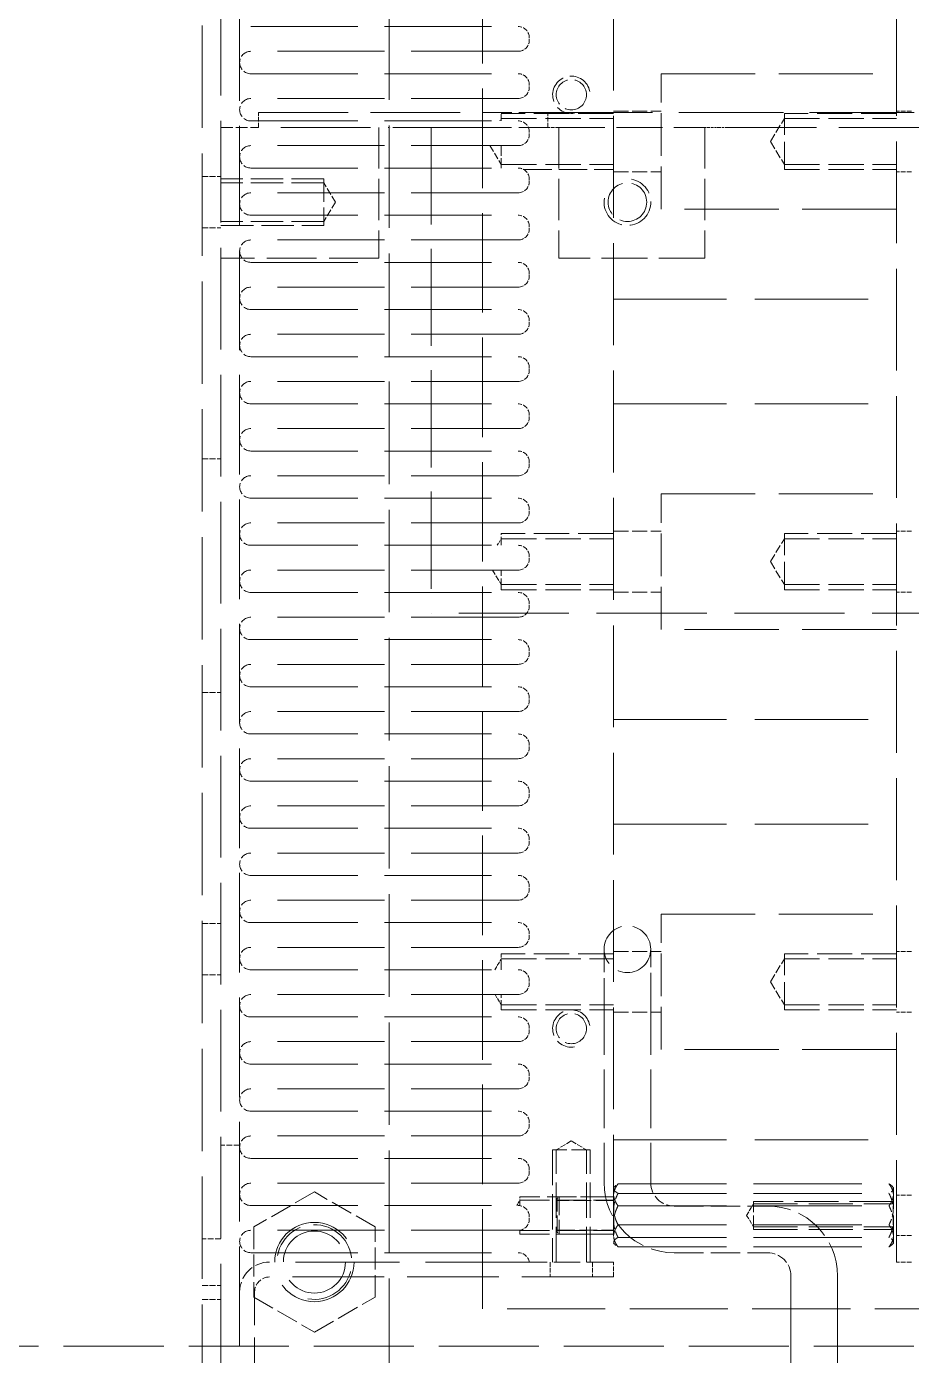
# Model space of a CAD drawing. Header units: millimetres. Extents: x 0 to 5945, y 0 to 4205.
# Drawn here: x 1910.5 to 2005.2, y 2600.5 to 2742.8 of the extents above; entities that cross this region are included whole.
import ezdxf

# ---------------------------------------------------------------- set-up
doc = ezdxf.new("R2010")
doc.units = ezdxf.units.MM
doc.header["$LTSCALE"] = 5
doc.linetypes.add('DASHED', pattern=[0.2067, 0.1654, -0.0413])
doc.layers.add('가려진 것(ISO)', color=2, linetype='DASHED', lineweight=18)

msp = doc.modelspace()

# ---------------------------------------------------------------- linework, layer by layer
at = {"layer": '가려진 것(ISO)', "ltscale": 13.277429}
msp.add_line((1949.276, 2841.957), (1949.276, 2594.957), dxfattribs=at)
at = {"layer": '가려진 것(ISO)', "ltscale": 13.250551}
msp.add_line((1929.276, 2594.957), (1929.276, 2841.457), dxfattribs=at)
at = {"layer": '가려진 것(ISO)', "ltscale": 13.159168}
msp.add_line((1931.276, 2841.457), (1931.276, 2569.457), dxfattribs=at)
at = {"layer": '가려진 것(ISO)', "ltscale": 12.901145}
for p, q in [((1933.276, 2785.457), (1933.276, 2585.457)), ((1959.276, 2605.457), (1959.276, 2765.457))]:
    msp.add_line(p, q, dxfattribs=at)
at = {"layer": '가려진 것(ISO)', "ltscale": 13.194353}
for p, q in [((1973.276, 2760.457), (1973.276, 2610.457)), ((2003.576, 2610.457), (2003.576, 2760.457))]:
    msp.add_line(p, q, dxfattribs=at)
at = {"layer": '가려진 것(ISO)', "ltscale": 13.836478}
for p, q in [((1934.476, 2742.757), (1963.076, 2742.757)), ((1963.076, 2740.107), (1934.476, 2740.107)), ((1934.476, 2737.707), (1963.076, 2737.707)), ((1963.076, 2735.057), (1934.476, 2735.057)), ((1934.476, 2732.657), (1963.076, 2732.657)), ((1963.076, 2730.007), (1934.476, 2730.007)), ((1934.476, 2727.607), (1963.076, 2727.607)), ((1963.076, 2724.957), (1934.476, 2724.957)), ((1934.476, 2722.557), (1963.076, 2722.557)), ((1963.076, 2719.907), (1934.476, 2719.907)), ((1934.476, 2717.507), (1963.076, 2717.507)), ((1963.076, 2714.857), (1934.476, 2714.857)), ((1934.476, 2712.457), (1963.076, 2712.457)), ((1963.076, 2709.807), (1934.476, 2709.807)), ((1934.476, 2707.407), (1963.076, 2707.407)), ((1963.076, 2704.757), (1934.476, 2704.757)), ((1934.476, 2702.357), (1963.076, 2702.357)), ((1963.076, 2699.707), (1934.476, 2699.707)), ((1934.476, 2697.307), (1963.076, 2697.307)), ((1963.076, 2694.657), (1934.476, 2694.657)), ((1934.476, 2692.257), (1963.076, 2692.257)), ((1963.076, 2689.607), (1934.476, 2689.607)), ((1934.476, 2687.207), (1963.076, 2687.207)), ((1963.076, 2684.557), (1934.476, 2684.557)), ((1934.476, 2682.157), (1963.076, 2682.157)), ((1963.076, 2679.507), (1934.476, 2679.507)), ((1934.476, 2677.107), (1963.076, 2677.107)), ((1963.076, 2674.457), (1934.476, 2674.457)), ((1934.476, 2672.057), (1963.076, 2672.057)), ((1963.076, 2669.407), (1934.476, 2669.407)), ((1934.476, 2667.007), (1963.076, 2667.007)), ((1963.076, 2664.357), (1934.476, 2664.357)), ((1934.476, 2661.957), (1963.076, 2661.957)), ((1963.076, 2659.307), (1934.476, 2659.307)), ((1934.476, 2656.907), (1963.076, 2656.907)), ((1963.076, 2654.257), (1934.476, 2654.257)), ((1934.476, 2651.857), (1963.076, 2651.857)), ((1963.076, 2649.207), (1934.476, 2649.207)), ((1934.476, 2646.807), (1963.076, 2646.807)), ((1963.076, 2644.157), (1934.476, 2644.157)), ((1934.476, 2641.757), (1963.076, 2641.757)), ((1963.076, 2639.107), (1934.476, 2639.107)), ((1934.476, 2636.707), (1963.076, 2636.707)), ((1963.076, 2634.057), (1934.476, 2634.057)), ((1934.476, 2631.657), (1963.076, 2631.657)), ((1963.076, 2629.007), (1934.476, 2629.007)), ((1934.476, 2626.607), (1963.076, 2626.607)), ((1963.076, 2623.957), (1934.476, 2623.957)), ((1934.476, 2621.557), (1963.076, 2621.557)), ((1963.076, 2618.907), (1934.476, 2618.907)), ((1934.476, 2616.507), (1963.076, 2616.507)), ((1963.076, 2613.857), (1934.476, 2613.857))]:
    msp.add_line(p, q, dxfattribs=at)
at = {"layer": '가려진 것(ISO)', "ltscale": 0.095135}
for p, q in [((1964.276, 2741.307), (1964.276, 2741.557)), ((1964.276, 2736.257), (1964.276, 2736.507)), ((1964.276, 2731.207), (1964.276, 2731.457)), ((1964.276, 2726.157), (1964.276, 2726.407)), ((1964.276, 2721.107), (1964.276, 2721.357)), ((1964.276, 2716.057), (1964.276, 2716.307)), ((1964.276, 2711.007), (1964.276, 2711.257)), ((1964.276, 2705.957), (1964.276, 2706.207)), ((1964.276, 2700.907), (1964.276, 2701.157)), ((1964.276, 2695.857), (1964.276, 2696.107)), ((1964.276, 2690.807), (1964.276, 2691.057)), ((1964.276, 2685.757), (1964.276, 2686.007)), ((1964.276, 2680.707), (1964.276, 2680.957)), ((1964.276, 2675.657), (1964.276, 2675.907)), ((1964.276, 2670.607), (1964.276, 2670.857)), ((1964.276, 2665.557), (1964.276, 2665.807)), ((1964.276, 2660.507), (1964.276, 2660.757)), ((1964.276, 2655.457), (1964.276, 2655.707)), ((1964.276, 2650.407), (1964.276, 2650.657)), ((1964.276, 2645.357), (1964.276, 2645.607)), ((1964.276, 2640.307), (1964.276, 2640.557)), ((1964.276, 2635.257), (1964.276, 2635.507)), ((1964.276, 2630.207), (1964.276, 2630.457)), ((1964.276, 2625.157), (1964.276, 2625.407)), ((1964.276, 2620.107), (1964.276, 2620.357)), ((1964.276, 2615.057), (1964.276, 2615.307))]:
    msp.add_line(p, q, dxfattribs=at)
at = {"layer": '가려진 것(ISO)', "ltscale": 12.191582}
for p, q in [((1978.376, 2737.707), (2003.576, 2737.707)), ((2003.576, 2723.207), (1978.376, 2723.207)), ((1978.376, 2692.707), (2003.576, 2692.707)), ((2003.576, 2678.207), (1978.376, 2678.207)), ((1978.376, 2647.707), (2003.576, 2647.707)), ((2003.576, 2633.207), (1978.376, 2633.207))]:
    msp.add_line(p, q, dxfattribs=at)
at = {"layer": '가려진 것(ISO)', "ltscale": 5.52352}
for p, q in [((1978.376, 2723.207), (1978.376, 2737.707)), ((1978.376, 2678.207), (1978.376, 2692.707)), ((1978.376, 2633.207), (1978.376, 2647.707))]:
    msp.add_line(p, q, dxfattribs=at)
at = {"layer": '가려진 것(ISO)', "ltscale": 1.94269}
for p, q in [((1973.276, 2733.707), (1978.376, 2733.707)), ((1973.276, 2727.207), (1978.376, 2727.207)), ((1973.276, 2688.707), (1978.376, 2688.707)), ((1973.276, 2682.207), (1978.376, 2682.207)), ((1973.276, 2643.707), (1978.376, 2643.707)), ((1973.276, 2637.207), (1978.376, 2637.207))]:
    msp.add_line(p, q, dxfattribs=at)
at = {"layer": '가려진 것(ISO)', "ltscale": 0.609403}
for p, q in [((2005.176, 2733.707), (2003.576, 2733.707)), ((1935.276, 2731.957), (1935.276, 2733.557)), ((1959.276, 2731.957), (1959.276, 2733.557)), ((1966.276, 2731.957), (1966.276, 2733.557)), ((2005.176, 2727.207), (2003.576, 2727.207)), ((2005.176, 2688.707), (2003.576, 2688.707)), ((2005.176, 2682.207), (2003.576, 2682.207)), ((2005.176, 2643.707), (2003.576, 2643.707)), ((2005.176, 2637.207), (2003.576, 2637.207)), ((2005.176, 2617.607), (2003.576, 2617.607)), ((2005.176, 2613.307), (2003.576, 2613.307)), ((1966.526, 2610.457), (1966.526, 2608.857)), ((1971.026, 2610.457), (1971.026, 2608.857)), ((1973.276, 2608.857), (1973.276, 2610.457)), ((2005.176, 2610.457), (2003.576, 2610.457))]:
    msp.add_line(p, q, dxfattribs=at)
at = {"layer": '가려진 것(ISO)', "ltscale": 11.611031}
for p, q in [((1935.276, 2733.557), (1959.276, 2733.557)), ((1959.276, 2731.957), (1935.276, 2731.957))]:
    msp.add_line(p, q, dxfattribs=at)
at = {"layer": '가려진 것(ISO)', "ltscale": 3.771007}
for p, q in [((1959.276, 2733.557), (1966.276, 2733.557)), ((1966.276, 2731.957), (1959.276, 2731.957))]:
    msp.add_line(p, q, dxfattribs=at)
at = {"layer": '가려진 것(ISO)', "ltscale": 0.114782}
msp.add_line((1961.121, 2732.657), (1961.276, 2732.916), dxfattribs=at)
at = {"layer": '가려진 것(ISO)', "ltscale": 4.571172}
for p, q in [((1973.276, 2733.457), (1961.276, 2733.457)), ((1961.276, 2732.916), (1973.276, 2732.916)), ((2003.576, 2733.457), (1991.576, 2733.457)), ((1991.576, 2732.916), (2003.576, 2732.916)), ((1961.276, 2727.999), (1973.276, 2727.999)), ((1991.576, 2727.999), (2003.576, 2727.999)), ((1991.576, 2727.457), (2003.576, 2727.457)), ((1973.276, 2688.457), (1961.276, 2688.457)), ((2003.576, 2688.457), (1991.576, 2688.457)), ((1961.276, 2687.916), (1973.276, 2687.916)), ((1991.576, 2687.916), (2003.576, 2687.916)), ((1961.276, 2682.999), (1973.276, 2682.999)), ((1961.276, 2682.457), (1973.276, 2682.457)), ((1991.576, 2682.999), (2003.576, 2682.999)), ((1991.576, 2682.457), (2003.576, 2682.457)), ((1973.276, 2643.457), (1961.276, 2643.457)), ((1961.276, 2642.916), (1973.276, 2642.916)), ((2003.576, 2643.457), (1991.576, 2643.457)), ((1991.576, 2642.916), (2003.576, 2642.916)), ((1961.276, 2637.999), (1973.276, 2637.999)), ((1961.276, 2637.457), (1973.276, 2637.457)), ((1991.576, 2637.999), (2003.576, 2637.999)), ((1991.576, 2637.457), (2003.576, 2637.457)), ((1966.776, 2622.457), (1966.776, 2610.457)), ((1967.155, 2610.457), (1967.155, 2622.457)), ((1970.397, 2610.457), (1970.397, 2622.457)), ((1970.776, 2610.457), (1970.776, 2622.457))]:
    msp.add_line(p, q, dxfattribs=at)
at = {"layer": '가려진 것(ISO)', "ltscale": 0.854253}
msp.add_line((1961.276, 2732.657), (1961.276, 2733.457), dxfattribs=at)
at = {"layer": '가려진 것(ISO)', "ltscale": 13.546203}
msp.add_line((1966.276, 2733.557), (2064.276, 2733.557), dxfattribs=at)
at = {"layer": '가려진 것(ISO)', "ltscale": 1.092498}
for p, q in [((1990.099, 2730.457), (1991.576, 2732.916)), ((1990.099, 2730.457), (1991.576, 2727.999)), ((1990.099, 2685.457), (1991.576, 2687.916)), ((1990.099, 2685.457), (1991.576, 2682.999)), ((1990.099, 2640.457), (1991.576, 2642.916)), ((1990.099, 2640.457), (1991.576, 2637.999))]:
    msp.add_line(p, q, dxfattribs=at)
at = {"layer": '가려진 것(ISO)', "ltscale": 3.590168}
for p, q in [((1991.576, 2727.457), (1991.576, 2733.457)), ((1991.576, 2682.457), (1991.576, 2688.457)), ((1991.576, 2637.457), (1991.576, 2643.457))]:
    msp.add_line(p, q, dxfattribs=at)
at = {"layer": '가려진 것(ISO)', "ltscale": 1.523353}
msp.add_line((1931.276, 2731.957), (1935.276, 2731.957), dxfattribs=at)
at = {"layer": '가려진 것(ISO)', "ltscale": 5.33305}
for p, q in [((1948.162, 2731.957), (1948.162, 2717.957)), ((1967.456, 2731.957), (1967.456, 2717.957)), ((1983.076, 2731.957), (1983.076, 2717.957))]:
    msp.add_line(p, q, dxfattribs=at)
at = {"layer": '가려진 것(ISO)', "ltscale": 0.003709}
for p, q in [((1949.177, 2731.957), (1949.177, 2731.947)), ((1949.398, 2731.957), (1949.398, 2731.947)), ((1949.829, 2731.957), (1949.829, 2731.947)), ((1949.871, 2731.957), (1949.871, 2731.947)), ((1950.08, 2731.957), (1950.08, 2731.947)), ((1950.084, 2731.957), (1950.084, 2731.947)), ((1950.113, 2731.957), (1950.113, 2731.947)), ((1950.147, 2731.957), (1950.147, 2731.947)), ((1950.166, 2731.957), (1950.166, 2731.947)), ((1950.219, 2731.957), (1950.219, 2731.947)), ((1950.341, 2731.957), (1950.341, 2731.947)), ((1950.408, 2731.957), (1950.408, 2731.947)), ((1950.621, 2731.957), (1950.621, 2731.947)), ((1950.665, 2731.957), (1950.665, 2731.947)), ((1950.738, 2731.957), (1950.738, 2731.947)), ((1950.749, 2731.957), (1950.749, 2731.947)), ((1950.886, 2731.957), (1950.886, 2731.947)), ((1950.93, 2731.957), (1950.93, 2731.947)), ((1951.016, 2731.957), (1951.016, 2731.947)), ((1951.132, 2731.957), (1951.132, 2731.947)), ((1951.134, 2731.957), (1951.134, 2731.947)), ((1951.181, 2731.957), (1951.181, 2731.947)), ((1951.311, 2731.957), (1951.311, 2731.947)), ((1951.357, 2731.957), (1951.357, 2731.947)), ((1951.456, 2731.957), (1951.456, 2731.947)), ((1951.608, 2731.957), (1951.608, 2731.947)), ((1951.625, 2731.957), (1951.625, 2731.947)), ((1951.658, 2731.957), (1951.658, 2731.947)), ((1951.686, 2731.957), (1951.686, 2731.947)), ((1951.753, 2731.957), (1951.753, 2731.947)), ((1951.776, 2731.957), (1951.776, 2731.947)), ((1951.826, 2731.957), (1951.826, 2731.947)), ((1951.833, 2731.957), (1951.833, 2731.947)), ((1952.043, 2731.957), (1952.043, 2731.947)), ((1952.069, 2731.957), (1952.069, 2731.947)), ((1952.075, 2731.957), (1952.075, 2731.947)), ((1952.1, 2731.957), (1952.1, 2731.947)), ((1952.127, 2731.957), (1952.127, 2731.947)), ((1952.13, 2731.957), (1952.13, 2731.947)), ((1952.155, 2731.957), (1952.155, 2731.947)), ((1952.338, 2731.957), (1952.338, 2731.947)), ((1952.346, 2731.957), (1952.346, 2731.947)), ((1952.371, 2731.957), (1952.371, 2731.947)), ((1952.38, 2731.957), (1952.38, 2731.947)), ((1952.414, 2731.957), (1952.414, 2731.947)), ((1983.177, 2731.957), (1983.177, 2731.947)), ((1983.218, 2731.957), (1983.218, 2731.947)), ((1983.241, 2731.957), (1983.241, 2731.947)), ((1983.372, 2731.957), (1983.372, 2731.947)), ((1983.452, 2731.957), (1983.452, 2731.947)), ((1983.84, 2731.957), (1983.84, 2731.947)), ((1983.941, 2731.957), (1983.941, 2731.947)), ((1984.195, 2731.957), (1984.195, 2731.947)), ((1984.538, 2731.957), (1984.538, 2731.947)), ((1984.972, 2731.957), (1984.972, 2731.947)), ((1985.066, 2731.957), (1985.066, 2731.947)), ((1985.354, 2731.957), (1985.354, 2731.947)), ((1985.532, 2731.957), (1985.532, 2731.947)), ((1985.599, 2731.957), (1985.599, 2731.947)), ((1985.628, 2731.957), (1985.628, 2731.947)), ((1985.887, 2731.957), (1985.887, 2731.947)), ((1985.939, 2731.957), (1985.939, 2731.947))]:
    msp.add_line(p, q, dxfattribs=at)
at = {"layer": '가려진 것(ISO)', "ltscale": 0.084102}
msp.add_line((1949.177, 2731.947), (1949.398, 2731.947), dxfattribs=at)
at = {"layer": '가려진 것(ISO)', "ltscale": 0.952248}
msp.add_line((1949.871, 2731.947), (1952.371, 2731.947), dxfattribs=at)
at = {"layer": '가려진 것(ISO)', "ltscale": 12.578616}
msp.add_line((1953.776, 2731.957), (1953.776, 2679.957), dxfattribs=at)
at = {"layer": '가려진 것(ISO)', "ltscale": 0.449637}
msp.add_line((1967.456, 2731.957), (1966.276, 2731.957), dxfattribs=at)
at = {"layer": '가려진 것(ISO)', "ltscale": 5.949905}
for p, q in [((1967.456, 2731.957), (1983.076, 2731.957)), ((1983.076, 2717.957), (1967.456, 2717.957))]:
    msp.add_line(p, q, dxfattribs=at)
at = {"layer": '가려진 것(ISO)', "ltscale": 11.553314}
msp.add_line((2006.956, 2731.957), (1983.076, 2731.957), dxfattribs=at)
at = {"layer": '가려진 것(ISO)', "ltscale": 0.120766}
msp.add_line((1983.076, 2731.947), (1983.372, 2731.947), dxfattribs=at)
at = {"layer": '가려진 것(ISO)', "ltscale": 0.313478}
msp.add_line((1983.372, 2731.947), (1984.195, 2731.947), dxfattribs=at)
at = {"layer": '가려진 것(ISO)', "ltscale": 0.130558}
msp.add_line((1984.195, 2731.947), (1984.538, 2731.947), dxfattribs=at)
at = {"layer": '가려진 것(ISO)', "ltscale": 0.310865}
msp.add_line((1984.538, 2731.947), (1985.354, 2731.947), dxfattribs=at)
at = {"layer": '가려진 것(ISO)', "ltscale": 0.217481}
msp.add_line((1985.354, 2731.947), (1985.887, 2731.947), dxfattribs=at)
at = {"layer": '가려진 것(ISO)', "ltscale": 0.892511}
msp.add_line((1960.07, 2730.007), (1961.276, 2727.999), dxfattribs=at)
at = {"layer": '가려진 것(ISO)', "ltscale": 1.260048}
msp.add_line((1961.276, 2727.607), (1961.276, 2730.007), dxfattribs=at)
at = {"layer": '가려진 것(ISO)', "ltscale": 0.761779}
for p, q in [((1929.276, 2726.707), (1931.276, 2726.707)), ((1929.276, 2721.207), (1931.276, 2721.207)), ((1929.276, 2696.457), (1931.276, 2696.457)), ((1929.276, 2671.457), (1931.276, 2671.457)), ((1929.276, 2646.707), (1931.276, 2646.707)), ((1929.276, 2641.207), (1931.276, 2641.207)), ((1933.276, 2622.957), (1931.276, 2622.957)), ((1931.276, 2612.957), (1929.276, 2612.957)), ((1929.276, 2607.957), (1931.276, 2607.957)), ((1929.276, 2606.457), (1931.276, 2606.457))]:
    msp.add_line(p, q, dxfattribs=at)
at = {"layer": '가려진 것(ISO)', "ltscale": 3.664175}
msp.add_line((1963.657, 2727.457), (1973.276, 2727.457), dxfattribs=at)
at = {"layer": '가려진 것(ISO)', "ltscale": 4.190233}
for p, q in [((1942.276, 2726.457), (1931.276, 2726.457)), ((1942.276, 2726.024), (1931.276, 2726.024)), ((1942.276, 2721.89), (1931.276, 2721.89)), ((1931.276, 2721.457), (1942.276, 2721.457))]:
    msp.add_line(p, q, dxfattribs=at)
at = {"layer": '가려진 것(ISO)', "ltscale": 2.991791}
for p, q in [((1942.276, 2726.457), (1942.276, 2721.457)), ((1972.276, 2643.957), (1972.276, 2638.957)), ((1977.276, 2638.957), (1977.276, 2643.957))]:
    msp.add_line(p, q, dxfattribs=at)
at = {"layer": '가려진 것(ISO)', "ltscale": 0.918509}
for q in [(1942.276, 2726.024), (1942.276, 2721.89)]:
    msp.add_line((1943.518, 2723.957), q, dxfattribs=at)
at = {"layer": '가려진 것(ISO)', "ltscale": 6.432137}
msp.add_line((1948.162, 2717.957), (1931.276, 2717.957), dxfattribs=at)
at = {"layer": '가려진 것(ISO)', "ltscale": 14.658926}
for p, q in [((1973.276, 2713.557), (2003.576, 2713.557)), ((1973.276, 2702.357), (2003.576, 2702.357)), ((1973.276, 2668.557), (2003.576, 2668.557)), ((1973.276, 2657.357), (2003.576, 2657.357)), ((1973.276, 2623.557), (2003.576, 2623.557))]:
    msp.add_line(p, q, dxfattribs=at)
at = {"layer": '가려진 것(ISO)', "ltscale": 1.083257}
msp.add_line((1961.276, 2687.207), (1961.276, 2688.457), dxfattribs=at)
at = {"layer": '가려진 것(ISO)', "ltscale": 0.314769}
msp.add_line((1960.851, 2687.207), (1961.276, 2687.916), dxfattribs=at)
at = {"layer": '가려진 것(ISO)', "ltscale": 0.692523}
msp.add_line((1960.34, 2684.557), (1961.276, 2682.999), dxfattribs=at)
at = {"layer": '가려진 것(ISO)', "ltscale": 1.446826}
msp.add_line((1961.276, 2682.457), (1961.276, 2684.557), dxfattribs=at)
at = {"layer": '가려진 것(ISO)', "ltscale": 14.271892}
msp.add_line((2012.776, 2679.957), (1953.776, 2679.957), dxfattribs=at)
at = {"layer": '가려진 것(ISO)', "ltscale": 0.514757}
msp.add_line((1960.58, 2641.757), (1961.276, 2642.916), dxfattribs=at)
at = {"layer": '가려진 것(ISO)', "ltscale": 1.282837}
msp.add_line((1961.276, 2641.757), (1961.276, 2643.457), dxfattribs=at)
at = {"layer": '가려진 것(ISO)', "ltscale": 0.492536}
msp.add_line((1960.61, 2639.107), (1961.276, 2637.999), dxfattribs=at)
at = {"layer": '가려진 것(ISO)', "ltscale": 1.261606}
msp.add_line((1961.276, 2637.457), (1961.276, 2639.107), dxfattribs=at)
at = {"layer": '가려진 것(ISO)', "ltscale": 7.618686}
for p, q in [((1972.276, 2638.957), (1972.276, 2618.957)), ((1977.276, 2638.957), (1977.276, 2618.957))]:
    msp.add_line(p, q, dxfattribs=at)
at = {"layer": '가려진 것(ISO)', "ltscale": 0.720299}
for q in [(1967.155, 2622.457), (1970.397, 2622.457)]:
    msp.add_line((1968.776, 2623.431), q, dxfattribs=at)
at = {"layer": '가려진 것(ISO)', "ltscale": 2.393412}
for p, q in [((1970.776, 2622.457), (1966.776, 2622.457)), ((1967.476, 2617.457), (1967.476, 2613.457))]:
    msp.add_line(p, q, dxfattribs=at)
at = {"layer": '가려진 것(ISO)', "ltscale": 0.094263}
for p, q in [((1973.276, 2618.421), (1973.452, 2618.596)), ((2003.276, 2618.421), (2003.101, 2618.596)), ((1973.276, 2612.493), (1973.452, 2612.318)), ((2003.276, 2612.493), (2003.101, 2612.318))]:
    msp.add_line(p, q, dxfattribs=at)
at = {"layer": '가려진 것(ISO)', "ltscale": 14.029995}
for p, q in [((1973.776, 2618.834), (2002.776, 2618.834)), ((1973.776, 2617.814), (2002.776, 2617.814)), ((1973.776, 2616.477), (2002.776, 2616.477)), ((1973.776, 2614.437), (2002.776, 2614.437)), ((1973.776, 2613.1), (2002.776, 2613.1)), ((1973.776, 2612.08), (2002.776, 2612.08))]:
    msp.add_line(p, q, dxfattribs=at)
at = {"layer": '가려진 것(ISO)', "ltscale": 3.547207}
msp.add_line((2003.276, 2612.493), (2003.276, 2618.421), dxfattribs=at)
at = {"layer": '가려진 것(ISO)', "ltscale": 2.859061}
for p, q in [((1941.276, 2617.963), (1934.776, 2614.21)), ((1947.776, 2614.21), (1941.276, 2617.963)), ((1934.776, 2614.21), (1934.776, 2606.704)), ((1947.776, 2606.704), (1947.776, 2614.21)), ((1934.776, 2606.704), (1941.276, 2602.951)), ((1941.276, 2602.951), (1947.776, 2606.704))]:
    msp.add_line(p, q, dxfattribs=at)
at = {"layer": '가려진 것(ISO)', "ltscale": 0.253662}
msp.add_line((1962.933, 2616.507), (1963.276, 2617.078), dxfattribs=at)
at = {"layer": '가려진 것(ISO)', "ltscale": 3.809293}
for p, q in [((1973.276, 2617.457), (1963.276, 2617.457)), ((1963.276, 2617.078), (1973.276, 2617.078)), ((1979.776, 2616.457), (1989.776, 2616.457)), ((1963.276, 2613.836), (1973.276, 2613.836)), ((1963.276, 2613.457), (1973.276, 2613.457)), ((1979.776, 2611.457), (1989.776, 2611.457))]:
    msp.add_line(p, q, dxfattribs=at)
at = {"layer": '가려진 것(ISO)', "ltscale": 0.783044}
msp.add_line((1963.276, 2616.49), (1963.276, 2617.457), dxfattribs=at)
at = {"layer": '가려진 것(ISO)', "ltscale": 0.107646}
for p, q in [((1967.276, 2617.257), (1967.476, 2617.457)), ((1967.276, 2613.657), (1967.476, 2613.457))]:
    msp.add_line(p, q, dxfattribs=at)
at = {"layer": '가려진 것(ISO)', "ltscale": 2.154061}
msp.add_line((1967.276, 2613.657), (1967.276, 2617.257), dxfattribs=at)
at = {"layer": '가려진 것(ISO)', "ltscale": 2.285536}
for p, q in [((1973.276, 2617.039), (1967.276, 2617.039)), ((1967.276, 2613.875), (1973.276, 2613.875))]:
    msp.add_line(p, q, dxfattribs=at)
at = {"layer": '가려진 것(ISO)', "ltscale": 2.209348}
for p, q in [((1967.476, 2617.457), (1973.276, 2617.457)), ((1967.476, 2613.457), (1973.276, 2613.457))]:
    msp.add_line(p, q, dxfattribs=at)
at = {"layer": '가려진 것(ISO)', "ltscale": 5.71399}
for p, q in [((2003.276, 2616.957), (1988.276, 2616.957)), ((1988.276, 2616.687), (2003.276, 2616.687)), ((1988.276, 2614.228), (2003.276, 2614.228)), ((1988.276, 2613.957), (2003.276, 2613.957))]:
    msp.add_line(p, q, dxfattribs=at)
at = {"layer": '가려진 것(ISO)', "ltscale": 1.795034}
msp.add_line((1988.276, 2613.957), (1988.276, 2616.957), dxfattribs=at)
at = {"layer": '가려진 것(ISO)', "ltscale": 0.54631}
for q in [(1988.276, 2616.687), (1988.276, 2614.228)]:
    msp.add_line((1987.538, 2615.457), q, dxfattribs=at)
at = {"layer": '가려진 것(ISO)', "ltscale": 0.015219}
msp.add_line((1963.256, 2613.87), (1963.276, 2613.836), dxfattribs=at)
at = {"layer": '가려진 것(ISO)', "ltscale": 0.500729}
msp.add_line((1963.276, 2613.457), (1963.276, 2613.874), dxfattribs=at)
at = {"layer": '가려진 것(ISO)', "ltscale": 13.844598}
msp.add_line((1934.476, 2611.457), (1963.093, 2611.457), dxfattribs=at)
at = {"layer": '가려진 것(ISO)', "ltscale": 13.449444}
msp.add_line((1964.276, 2610.457), (1936.476, 2610.457), dxfattribs=at)
at = {"layer": '가려진 것(ISO)', "ltscale": 3.428354}
msp.add_line((1973.276, 2610.457), (1964.276, 2610.457), dxfattribs=at)
at = {"layer": '가려진 것(ISO)', "ltscale": 11.869054}
msp.add_line((1973.276, 2608.857), (1936.476, 2608.857), dxfattribs=at)
at = {"layer": '가려진 것(ISO)', "ltscale": 13.131522}
for p, q in [((1992.276, 2608.957), (1992.276, 2418.957)), ((1997.276, 2608.957), (1997.276, 2418.957))]:
    msp.add_line(p, q, dxfattribs=at)
at = {"layer": '가려진 것(ISO)', "ltscale": 6.399681}
msp.add_line((1934.876, 2590.457), (1934.876, 2607.257), dxfattribs=at)
at = {"layer": '가려진 것(ISO)', "ltscale": 12.699565}
msp.add_line((2064.276, 2605.457), (1959.276, 2605.457), dxfattribs=at)
at = {"layer": '가려진 것(ISO)', "ltscale": 12.950765}
msp.add_line((2072.376, 2601.457), (1550.376, 2601.457), dxfattribs=at)
at = {"layer": '가려진 것(ISO)', "ltscale": 3.879783}
for centre in [(1968.776, 2735.457), (1968.776, 2635.457)]:
    msp.add_circle(centre, 1.621, dxfattribs=at)
at = {"layer": '가려진 것(ISO)', "ltscale": 4.94729}
msp.add_circle((1974.776, 2723.957), 2.067, dxfattribs=at)
at = {"layer": '가려진 것(ISO)', "ltscale": 5.983681}
msp.add_circle((1974.776, 2643.957), 2.5, dxfattribs=at)
at = {"layer": '가려진 것(ISO)', "ltscale": 12.918983}
msp.add_circle((1941.276, 2610.457), 4.25, dxfattribs=at)
at = {"layer": '가려진 것(ISO)', "ltscale": 10.102645}
msp.add_circle((1941.276, 2610.457), 3.323, dxfattribs=at)
at = {"layer": '가려진 것(ISO)', "ltscale": 0.717954}
for centre, start, end in [((1963.076, 2741.557), 0, 90), ((1963.076, 2741.307), 270, 0), ((1963.076, 2736.507), 0, 90), ((1963.076, 2736.257), 270, 0), ((1963.076, 2731.457), 0, 90), ((1963.076, 2731.207), 270, 0), ((1963.076, 2726.407), 0, 90), ((1963.076, 2726.157), 270, 0), ((1963.076, 2721.357), 0, 90), ((1963.076, 2721.107), 270, 0), ((1963.076, 2716.307), 0, 90), ((1963.076, 2716.057), 270, 0), ((1963.076, 2711.257), 0, 90), ((1963.076, 2711.007), 270, 0), ((1963.076, 2706.207), 0, 90), ((1963.076, 2705.957), 270, 0), ((1963.076, 2701.157), 0, 90), ((1963.076, 2700.907), 270, 0), ((1963.076, 2696.107), 0, 90), ((1963.076, 2695.857), 270, 0), ((1963.076, 2691.057), 0, 90), ((1963.076, 2690.807), 270, 0), ((1963.076, 2686.007), 0, 90), ((1963.076, 2685.757), 270, 0), ((1963.076, 2680.957), 0, 90), ((1963.076, 2680.707), 270, 0), ((1963.076, 2675.907), 0, 90), ((1963.076, 2675.657), 270, 0), ((1963.076, 2670.857), 0, 90), ((1963.076, 2670.607), 270, 0), ((1963.076, 2665.807), 0, 90), ((1963.076, 2665.557), 270, 0), ((1963.076, 2660.757), 0, 90), ((1963.076, 2660.507), 270, 0), ((1963.076, 2655.707), 0, 90), ((1963.076, 2655.457), 270, 0), ((1963.076, 2650.657), 0, 90), ((1963.076, 2650.407), 270, 0), ((1963.076, 2645.607), 0, 90), ((1963.076, 2645.357), 270, 0), ((1963.076, 2640.557), 0, 90), ((1963.076, 2640.307), 270, 0), ((1963.076, 2635.507), 0, 90), ((1963.076, 2635.257), 270, 0), ((1963.076, 2630.457), 0, 90), ((1963.076, 2630.207), 270, 0), ((1963.076, 2625.407), 0, 90), ((1963.076, 2625.157), 270, 0), ((1963.076, 2620.357), 0, 90), ((1963.076, 2620.107), 270, 0), ((1963.076, 2615.307), 0, 90), ((1963.076, 2615.057), 270, 0)]:
    msp.add_arc(centre, 1.2, start, end, dxfattribs=at)
at = {"layer": '가려진 것(ISO)', "ltscale": 1.436007}
for centre in [(1934.476, 2738.907), (1934.476, 2733.857), (1934.476, 2728.807), (1934.476, 2723.757), (1934.476, 2718.707), (1934.476, 2713.657), (1934.476, 2708.607), (1934.476, 2703.557), (1934.476, 2698.507), (1934.476, 2693.457), (1934.476, 2688.407), (1934.476, 2683.357), (1934.476, 2678.307), (1934.476, 2673.257), (1934.476, 2668.207), (1934.476, 2663.157), (1934.476, 2658.107), (1934.476, 2653.057), (1934.476, 2648.007), (1934.476, 2642.957), (1934.476, 2637.907), (1934.476, 2632.857), (1934.476, 2627.807), (1934.476, 2622.757), (1934.476, 2617.707), (1934.476, 2612.657)]:
    msp.add_arc(centre, 1.2, 90, 270, dxfattribs=at)
at = {"layer": '가려진 것(ISO)', "ltscale": 3.590168}
for centre in [(1968.776, 2735.457), (1968.776, 2635.457)]:
    msp.add_arc(centre, 2, 10, 280, dxfattribs=at)
at = {"layer": '가려진 것(ISO)', "ltscale": 4.487736}
for centre, radius, start, end in [((1974.776, 2723.957), 2.5, 170, 80), ((1979.776, 2618.957), 7.5, 180, 270), ((1989.776, 2608.957), 7.5, 0, 90)]:
    msp.add_arc(centre, radius, start, end, dxfattribs=at)
at = {"layer": '가려진 것(ISO)', "ltscale": 1.495845}
for centre, start, end in [((1979.776, 2618.957), 180, 270), ((1989.776, 2608.957), 0, 90)]:
    msp.add_arc(centre, 2.5, start, end, dxfattribs=at)
at = {"layer": '가려진 것(ISO)', "ltscale": 7.180437}
msp.add_arc((1941.276, 2610.457), 4, 260, 170, dxfattribs=at)
at = {"layer": '가려진 것(ISO)', "ltscale": 0.641409}
msp.add_arc((1963.093, 2610.257), 1.2, 9.59407, 90, dxfattribs=at)
at = {"layer": '가려진 것(ISO)', "ltscale": 1.91471}
msp.add_arc((1936.476, 2607.257), 3.2, 90, 180, dxfattribs=at)
at = {"layer": '가려진 것(ISO)', "ltscale": 0.957305}
msp.add_arc((1936.476, 2607.257), 1.6, 90, 180, dxfattribs=at)
at = {"layer": '가려진 것(ISO)', "ltscale": 0.103281}
msp.add_open_spline([(1949.829, 2731.947), (1949.845, 2731.947), (1949.871, 2731.947)], degree=2, dxfattribs=at)
at = {"layer": '가려진 것(ISO)', "ltscale": 0.051149}
msp.add_open_spline([(1952.371, 2731.947), (1952.376, 2731.947), (1952.38, 2731.947)], degree=2, dxfattribs=at)
at = {"layer": '가려진 것(ISO)', "ltscale": 0.116595}
msp.add_open_spline([(1952.38, 2731.947), (1952.401, 2731.947), (1952.414, 2731.947)], degree=2, dxfattribs=at)
at = {"layer": '가려진 것(ISO)', "ltscale": 0.157717}
msp.add_open_spline([(1985.887, 2731.947), (1985.918, 2731.947), (1985.939, 2731.947)], degree=2, dxfattribs=at)
at = {"layer": '가려진 것(ISO)', "ltscale": 1.378787}
for points in [[(1973.776, 2618.834), (1972.91, 2617.656), (1973.776, 2616.477)], [(1973.776, 2617.814), (1972.91, 2618.324), (1973.776, 2618.834)], [(2002.776, 2618.834), (2003.642, 2618.324), (2002.776, 2617.814)], [(2002.776, 2616.477), (2003.642, 2617.656), (2002.776, 2618.834)], [(1973.776, 2614.437), (1972.91, 2616.125), (1973.776, 2617.814)], [(2002.776, 2617.814), (2003.642, 2616.125), (2002.776, 2614.437)], [(1973.776, 2616.477), (1972.91, 2614.789), (1973.776, 2613.1)], [(2002.776, 2613.1), (2003.642, 2614.789), (2002.776, 2616.477)], [(1973.776, 2612.08), (1972.91, 2613.258), (1973.776, 2614.437)], [(2002.776, 2614.437), (2003.642, 2613.258), (2002.776, 2612.08)], [(1973.776, 2613.1), (1972.91, 2612.59), (1973.776, 2612.08)], [(2002.776, 2612.08), (2003.642, 2612.59), (2002.776, 2613.1)]]:
    msp.add_rational_spline(points, [1, 1.15470053838, 1], degree=2, dxfattribs=at)

doc.saveas('drawing.dxf')
